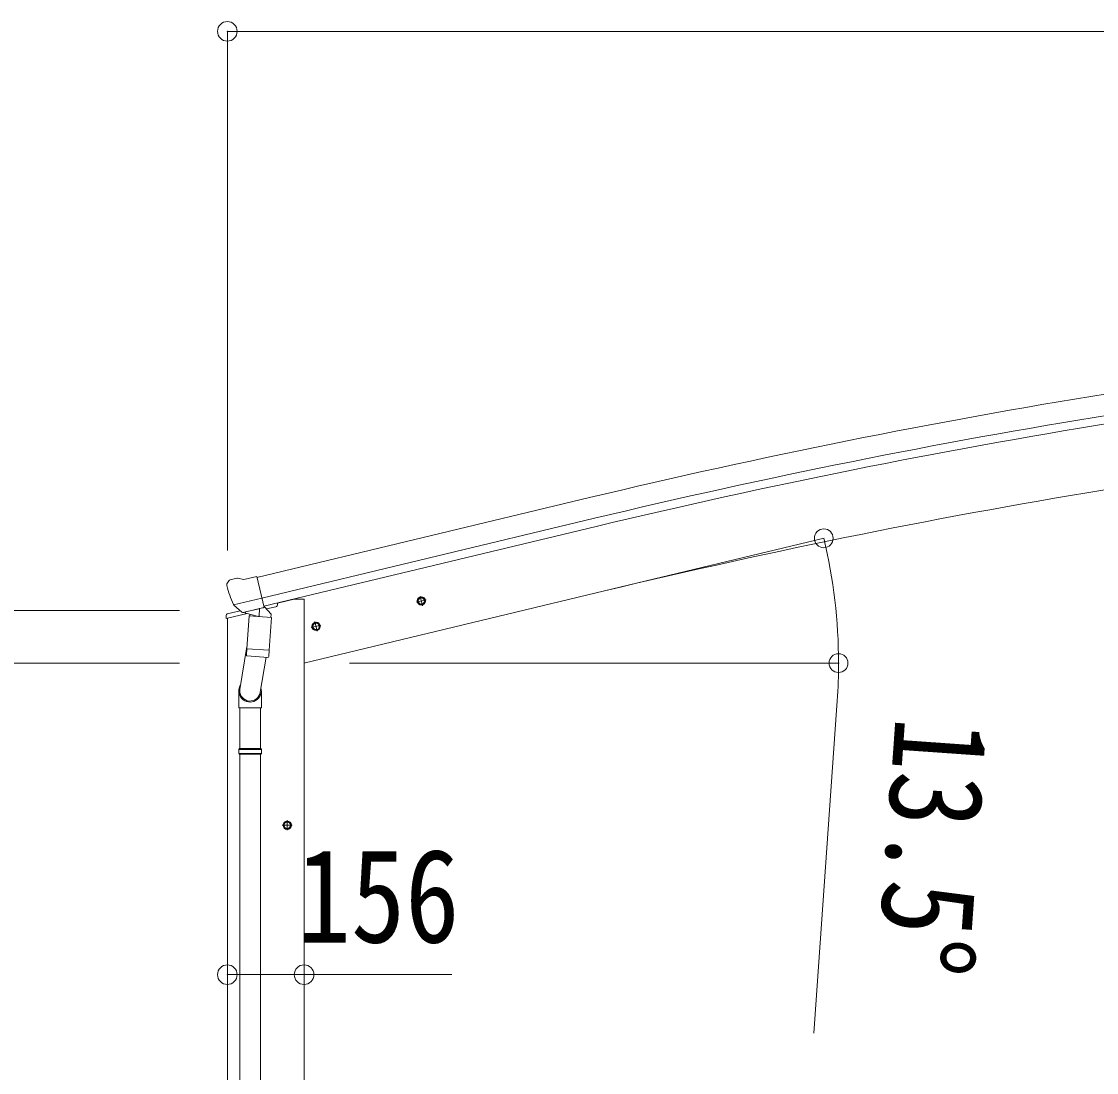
# Model space of a CAD drawing. Units: millimetres at full size, sheet at 1:40; details may follow other scales. Extents: x -11181 to 11305, y -7804 to 7716.
# Drawn here: x -8966 to -6781, y -2662 to -526 of the extents above; entities that cross this region are included whole.
import ezdxf
from ezdxf.enums import TextEntityAlignment as Align

# ---------------------------------------------------------------- set-up
doc = ezdxf.new("R2010")
doc.units = ezdxf.units.MM
doc.header["$LTSCALE"] = 40
doc.header["$PDMODE"] = 32
doc.header["$PDSIZE"] = 40
for name, color, linetype, lineweight in [('0-1_本体', 4, 'Continuous', 9), ('0-2_部品', 7, 'Continuous', 9), ('0-A_寸法', 6, 'Continuous', 9)]:
    doc.layers.add(name, color=color, linetype=linetype, lineweight=lineweight)
doc.styles.add('ＭＳ ゴシック', font='')
doc.styles.get('ＭＳ ゴシック').set_extended_font_data('MS Gothic')

msp = doc.modelspace()

# ---------------------------------------------------------------- linework, layer by layer
at = {"layer": '0-1_本体'}
for p, q in [((-8487.44, -1655.96), (-7811.75, -1494)), ((-8477.36, -1697.93), (-7801.69, -1535.98)), ((-8473.43, -1714.3), (-7797.77, -1552.35)), ((-8391.96, -1830.18), (-7781.15, -1683.54)), ((-8391.62, -1700.18), (-8391.62, -4880.18)), ((-8547.62, -1739.15), (-8547.62, -4880.18))]:
    msp.add_line(p, q, dxfattribs=at)
msp.add_lwpolyline([(-8391.62, -1700.18), (-8411.62, -1700.18), (-8445.47, -1708.31)], dxfattribs=at)
for centre, radius, start, end in [((-4439, -15565.26), 14469.82, 94.97901, 103.47901), ((-4439, -15565.26), 14426.65, 94.97901, 103.47901), ((-4439, -15565.26), 14409.82, 94.97901, 103.47901), ((-4421.58, -15678.36), 14392.42, 95.00113, 103.49889)]:
    msp.add_arc(centre, radius, start, end, dxfattribs=at)
at = {"layer": '0-2_部品'}
for p, q in [((-8541.58, -1660.73), (-8528.4, -1657.57)), ((-8541.58, -1660.73), (-8528.4, -1657.57)), ((-8513.84, -1660.24), (-8527.1, -1657.54)), ((-8513.84, -1660.24), (-8527.1, -1657.54)), ((-8513.84, -1660.24), (-8487.91, -1654.02)), ((-8513.84, -1660.24), (-8487.91, -1654.02)), ((-8548.89, -1671.56), (-8548.62, -1672.71)), ((-8548.89, -1671.56), (-8548.62, -1672.71)), ((-8544.68, -1662.98), (-8548.53, -1669.28)), ((-8544.68, -1662.98), (-8548.53, -1669.28)), ((-8534.84, -1711.86), (-8477.33, -1698.06)), ((-8534.84, -1711.86), (-8477.33, -1698.06)), ((-8163.16, -1706.25), (-8143.71, -1701.58)), ((-8163.16, -1706.25), (-8143.71, -1701.58)), ((-8158.6, -1698.47), (-8160.73, -1705.67)), ((-8158.6, -1698.47), (-8160.73, -1705.67)), ((-8151.3, -1696.72), (-8158.6, -1698.47)), ((-8151.3, -1696.72), (-8158.6, -1698.47)), ((-8151.1, -1713.64), (-8155.77, -1694.19)), ((-8151.1, -1713.64), (-8155.77, -1694.19)), ((-8146.13, -1702.16), (-8151.3, -1696.72)), ((-8146.13, -1702.16), (-8151.3, -1696.72)), ((-8148.27, -1709.36), (-8146.13, -1702.16)), ((-8148.27, -1709.36), (-8146.13, -1702.16)), ((-8521.52, -1723.79), (-8547.72, -1730.08)), ((-8521.52, -1723.79), (-8547.72, -1730.08)), ((-8517.99, -1726.77), (-8534.37, -1712.28)), ((-8517.99, -1726.77), (-8534.37, -1712.28)), ((-8515.28, -1727.34), (-8507.76, -1725.53)), ((-8515.28, -1727.34), (-8507.76, -1725.53)), ((-8512.91, -1726.87), (-8476.21, -1718.05)), ((-8512.91, -1726.87), (-8476.21, -1718.05)), ((-8482.16, -1719.88), (-8483.18, -1734.49)), ((-8482.16, -1719.88), (-8483.18, -1734.49)), ((-8476.21, -1718.05), (-8474.68, -1717.69)), ((-8476.21, -1718.05), (-8474.68, -1717.69)), ((-8473.13, -1715.58), (-8472.18, -1715.65)), ((-8473.13, -1715.58), (-8472.18, -1715.65)), ((-8472.18, -1715.65), (-8458.87, -1730.97)), ((-8472.18, -1715.65), (-8458.87, -1730.97)), ((-8468.19, -1720.24), (-8449.3, -1715.71)), ((-8468.19, -1720.24), (-8449.3, -1715.71)), ((-8445.47, -1707.53), (-8445.47, -1710.85)), ((-8445.47, -1707.53), (-8445.47, -1710.85)), ((-8550.02, -1739.89), (-8507.32, -1729.64)), ((-8550.02, -1739.89), (-8507.32, -1729.64)), ((-8550.02, -1733), (-8550.02, -1739.89)), ((-8550.02, -1733), (-8550.02, -1739.89)), ((-8514.44, -1727.23), (-8512.91, -1726.87)), ((-8514.44, -1727.23), (-8512.91, -1726.87)), ((-8511.07, -1727.09), (-8511.13, -1727.84)), ((-8511.07, -1727.09), (-8511.13, -1727.84)), ((-8510.37, -1728.88), (-8484.56, -1735.31)), ((-8510.37, -1728.88), (-8484.56, -1735.31)), ((-8503.45, -1734.22), (-8508.13, -1801.06)), ((-8503.45, -1734.22), (-8508.13, -1801.06)), ((-8457.77, -1737.42), (-8503.45, -1734.22)), ((-8457.77, -1737.42), (-8503.45, -1734.22)), ((-8501.68, -1731.04), (-8501.91, -1734.33)), ((-8501.68, -1731.04), (-8501.91, -1734.33)), ((-8462.44, -1804.25), (-8457.77, -1737.42)), ((-8462.44, -1804.25), (-8457.77, -1737.42)), ((-8458.87, -1730.97), (-8459.31, -1737.31)), ((-8458.87, -1730.97), (-8459.31, -1737.31)), ((-8364.93, -1765.39), (-8369.59, -1745.94)), ((-8364.93, -1765.39), (-8369.59, -1745.94)), ((-8376.98, -1758), (-8357.54, -1753.33)), ((-8376.98, -1758), (-8357.54, -1753.33)), ((-8372.43, -1750.22), (-8374.56, -1757.41)), ((-8372.43, -1750.22), (-8374.56, -1757.41)), ((-8365.13, -1748.46), (-8372.43, -1750.22)), ((-8365.13, -1748.46), (-8372.43, -1750.22)), ((-8359.96, -1753.91), (-8365.13, -1748.46)), ((-8359.96, -1753.91), (-8365.13, -1748.46)), ((-8362.09, -1761.11), (-8359.96, -1753.91)), ((-8362.09, -1761.11), (-8359.96, -1753.91)), ((-8507.79, -1796.18), (-8522.31, -1883.94)), ((-8507.79, -1796.18), (-8522.31, -1883.94)), ((-8508.99, -1813.53), (-8508.11, -1801.06)), ((-8508.99, -1813.53), (-8508.11, -1801.06)), ((-8462.44, -1804.25), (-8508.13, -1801.06)), ((-8462.44, -1804.25), (-8508.13, -1801.06)), ((-8462.45, -1804.25), (-8463.34, -1816.95)), ((-8462.45, -1804.25), (-8463.34, -1816.95)), ((-8508.59, -1814.88), (-8508.59, -1814.88)), ((-8508.59, -1814.88), (-8508.59, -1814.88)), ((-8507.14, -1815.66), (-8465.45, -1818.58)), ((-8507.14, -1815.66), (-8465.45, -1818.58)), ((-8468.96, -1818.33), (-8481.61, -1893.27)), ((-8468.96, -1818.33), (-8481.61, -1893.27)), ((-8524.46, -1921.1), (-8524.46, -1886.75)), ((-8524.46, -1921.1), (-8524.46, -1886.75)), ((-8478.46, -1886.45), (-8478.46, -1921.1)), ((-8478.46, -1886.45), (-8478.46, -1921.1)), ((-8478.46, -1921.1), (-8524.46, -1921.1)), ((-8478.46, -1921.1), (-8524.46, -1921.1)), ((-8522.46, -1921.1), (-8522.46, -2003.62)), ((-8522.46, -1921.1), (-8522.46, -2003.62)), ((-8480.46, -1921.1), (-8480.46, -2003.62)), ((-8480.46, -1921.1), (-8480.46, -2003.62)), ((-8524.46, -2005.62), (-8523.46, -2003.62)), ((-8524.46, -2005.62), (-8523.46, -2003.62)), ((-8478.46, -2005.62), (-8524.46, -2005.62)), ((-8478.46, -2005.62), (-8524.46, -2005.62)), ((-8479.46, -2003.62), (-8523.46, -2003.62)), ((-8479.46, -2003.62), (-8523.46, -2003.62)), ((-8478.46, -2005.62), (-8479.46, -2003.62)), ((-8478.46, -2005.62), (-8479.46, -2003.62)), ((-8478.46, -2005.62), (-8478.46, -2013.62)), ((-8478.46, -2005.62), (-8478.46, -2013.62)), ((-8478.46, -2013.62), (-8524.46, -2013.62)), ((-8478.46, -2013.62), (-8524.46, -2013.62)), ((-8479.46, -2015.62), (-8523.46, -2015.62)), ((-8479.46, -2015.62), (-8523.46, -2015.62)), ((-8522.46, -2015.62), (-8522.46, -3109.81)), ((-8522.46, -2015.62), (-8522.46, -3109.81)), ((-8480.46, -2015.62), (-8480.46, -3109.81)), ((-8480.46, -2015.62), (-8480.46, -3109.81)), ((-8478.46, -2013.62), (-8479.46, -2015.62)), ((-8478.46, -2013.62), (-8479.46, -2015.62)), ((-8415.96, -2159.69), (-8435.96, -2159.69)), ((-8415.96, -2159.69), (-8435.96, -2159.69)), ((-8425.96, -2152.18), (-8432.46, -2155.93)), ((-8425.96, -2152.18), (-8432.46, -2155.93)), ((-8432.46, -2155.93), (-8432.46, -2163.44)), ((-8432.46, -2155.93), (-8432.46, -2163.44)), ((-8425.96, -2169.69), (-8425.96, -2149.69)), ((-8425.96, -2169.69), (-8425.96, -2149.69)), ((-8419.46, -2155.93), (-8425.96, -2152.18)), ((-8419.46, -2155.93), (-8425.96, -2152.18)), ((-8432.46, -2163.44), (-8425.96, -2167.19)), ((-8432.46, -2163.44), (-8425.96, -2167.19))]:
    msp.add_line(p, q, dxfattribs=at)
for points in [[(-8482.48, -1719.47), (-8472.75, -1717.13), (-8487.91, -1654.02)], [(-8482.48, -1719.47), (-8472.75, -1717.13), (-8487.91, -1654.02)], [(-8535.11, -1711.29), (-8534.53, -1712.13), (-8534.37, -1712.28)], [(-8535.11, -1711.29), (-8534.53, -1712.13), (-8534.37, -1712.28)], [(-8482.48, -1719.47), (-8482.71, -1719.62), (-8507.48, -1725.56), (-8507.76, -1725.53)], [(-8482.48, -1719.47), (-8482.71, -1719.62), (-8507.48, -1725.56), (-8507.76, -1725.53)], [(-8160.73, -1705.67), (-8155.56, -1711.11), (-8148.27, -1709.36)], [(-8160.73, -1705.67), (-8155.56, -1711.11), (-8148.27, -1709.36)], [(-8374.56, -1757.41), (-8369.39, -1762.86), (-8362.09, -1761.11)], [(-8374.56, -1757.41), (-8369.39, -1762.86), (-8362.09, -1761.11)], [(-8524.46, -2005.62), (-8524.46, -2013.62), (-8523.46, -2015.62)], [(-8524.46, -2005.62), (-8524.46, -2013.62), (-8523.46, -2015.62)], [(-8425.96, -2167.19), (-8419.46, -2163.44), (-8419.46, -2155.93)], [(-8425.96, -2167.19), (-8419.46, -2163.44), (-8419.46, -2155.93)]]:
    msp.add_lwpolyline(points, dxfattribs=at)
for centre, radius in [((-8153.43, -1703.91), 8.5), ((-8153.43, -1703.91), 8.5), ((-8153.43, -1703.91), 7.7), ((-8153.43, -1703.91), 7.7), ((-8153.43, -1703.91), 6.5), ((-8153.43, -1703.91), 6.5), ((-8367.26, -1755.66), 8.5), ((-8367.26, -1755.66), 8.5), ((-8367.26, -1755.66), 7.7), ((-8367.26, -1755.66), 7.7), ((-8367.26, -1755.66), 6.5), ((-8367.26, -1755.66), 6.5), ((-8425.96, -2159.69), 8.5), ((-8425.96, -2159.69), 8.5), ((-8425.96, -2159.69), 7.7), ((-8425.96, -2159.69), 7.7), ((-8425.96, -2159.69), 6.5), ((-8425.96, -2159.69), 6.5)]:
    msp.add_circle(centre, radius, dxfattribs=at)
for centre, radius, start, end in [((-8527.7, -1660.48), 3, 78.5, 103.5), ((-8527.7, -1660.48), 3, 78.5, 103.5), ((-8351.81, -1625.46), 202.4, 193.5, 205.09125), ((-8351.81, -1625.46), 202.4, 193.5, 205.09125), ((-8540.41, -1665.59), 5, 103.5, 148.5), ((-8540.41, -1665.59), 5, 103.5, 148.5), ((-8481.56, -1719.96), 0.604, 100.59842, 172.20595), ((-8481.56, -1719.96), 0.604, 100.59842, 172.20595), ((-8474.8, -1717.2), 0.5, 283.5, 318.76246), ((-8474.8, -1717.2), 0.5, 283.5, 318.76246), ((-8450.47, -1710.85), 5, 283.5, 0), ((-8450.47, -1710.85), 5, 283.5, 0), ((-8547.02, -1733), 3, 103.5, 180), ((-8547.02, -1733), 3, 103.5, 180), ((-8514.56, -1726.75), 0.5, 248.23754, 283.5), ((-8514.56, -1726.75), 0.5, 248.23754, 283.5), ((-8511.57, -1727.06), 0.5, 356, 103.5), ((-8511.57, -1727.06), 0.5, 356, 103.5), ((-8510.13, -1727.9), 1, 176, 256), ((-8510.13, -1727.9), 1, 176, 256), ((-8484.2, -1734.34), 1.03, 250.03897, 351.96569), ((-8484.2, -1734.34), 1.03, 250.03897, 351.96569), ((-8507.05, -1813.7), 1.95, 175.04017, 217.47766), ((-8507.05, -1813.7), 1.95, 175.04017, 217.47766), ((-8507, -1813.67), 2, 217.40962, 266), ((-8507, -1813.67), 2, 217.40962, 266), ((-8465.31, -1816.58), 2, 266, 349.46843), ((-8465.31, -1816.58), 2, 266, 349.46843)]:
    msp.add_arc(centre, radius, start, end, dxfattribs=at)
for centre, major_axis, ratio, start_param, end_param in [((-8545.97, -1670.84), (-1.57, -2.57), 0.99628, 4.712389, 5.4996506), ((-8545.97, -1670.84), (-1.57, -2.57), 0.99628, 4.712389, 5.4996506), ((-8516, -1724.52), (-0.73, -2.92), 0.997631, 5.8041905, 6.6006116), ((-8516, -1724.52), (-0.73, -2.92), 0.997631, 5.8041905, 6.6006116), ((-8515.94, -1724.29), (2.63, 3.16), 0.650902, 4.0958226, 4.1686332), ((-8515.94, -1724.29), (2.63, 3.16), 0.650902, 4.0958226, 4.1686332), ((-8515.98, -1724.42), (-0.73, -2.92), 0.997631, 0.3902369, 0.4789948), ((-8515.98, -1724.42), (-0.73, -2.92), 0.997631, 0.3902369, 0.4789948), ((-8501.46, -1886.45), (23, 0), 0.996195, 2.5560258, 6.5663028), ((-8501.46, -1886.45), (23, 0), 0.996195, 2.5560258, 6.5663028), ((-8501.46, -1886.45), (21, 0), 0.996195, 2.9349147, 5.9512394), ((-8501.46, -1886.45), (21, 0), 0.996195, 2.9349147, 5.9512394)]:
    msp.add_ellipse(centre, major_axis=major_axis, ratio=ratio, start_param=start_param, end_param=end_param, dxfattribs=at)
at = {"layer": '0-A_寸法'}
for p, q in [((-8547.62, -546.29), (-8547.62, -1601.11)), ((-1365.62, -546.29), (-8547.62, -546.29)), ((-7780.98, -1683.5), (-7334.45, -1576.3)), ((-9694.13, -1723.44), (-8645.04, -1723.44)), ((-9087.9, -1830.18), (-8645.04, -1830.18)), ((-8299.43, -1830.18), (-7304.4, -1830.18)), ((-7308.1, -1906.64), (-7355.74, -2582.16)), ((-8547.62, -2463.41), (-8391.62, -2463.41)), ((-8391.62, -2463.41), (-8091.62, -2463.41))]:
    msp.add_line(p, q, dxfattribs=at)
for centre in [(-7335.42, -1576.53), (-7305.4, -1830.18)]:
    msp.add_circle(centre, 19.12, dxfattribs=at)
for start, end in [(0, 13.5), (355.9652, 0)]:
    msp.add_arc((-8391.96, -1830.18), 1086.56, start, end, dxfattribs=at)
for p in [(-8547.62, -546.29), (-8547.62, -2463.41), (-8391.62, -2463.41)]:
    msp.add_point(p, dxfattribs=at)

# ---------------------------------------------------------------- texts
at = {"layer": '0-A_寸法', "color": 7, "style": 'ＭＳ ゴシック', "width": 0.85}
msp.add_text('13.5°', height=190.6, rotation=265.965, dxfattribs=at).set_placement((-7246.42, -1933.19), align=Align.BOTTOM_LEFT)
msp.add_text('156', height=190.6, dxfattribs=at).set_placement((-8406.62, -2455.41), align=Align.BOTTOM_LEFT)

doc.saveas('drawing.dxf')
